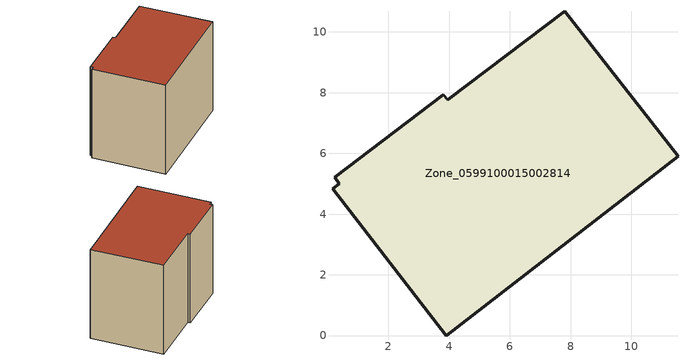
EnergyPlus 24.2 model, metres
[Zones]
Zone_0599100015002814
 floor ground (C_G): 0.38,5 0.23,5.22 3.81,7.93 3.96,7.76 7.8,10.68 11.54,5.9 3.9,0 0.16,4.84 z0.84
 wall outside (C_F): 3.9,0 11.54,5.9 7.8,10.68 3.96,7.76 3.81,7.93 0.23,5.22 0.38,5 0.16,4.84 3.9,0 z0.84:8.96
 roof outside (C_R): 0.38,5 0.16,4.84 3.9,0 11.54,5.9 7.8,10.68 3.96,7.76 3.81,7.93 0.23,5.22 z8.96
[BUILDING]
Pand.0599100015002814: North Axis=0; Terrain=City; Loads Convergence Tolerance Value=0.04; Temperature Convergence Tolerance Value=0.4; Solar Distribution=FullExterior; Maximum Number of Warmup Days=25; Minimum Number of Warmup Days=1
[Site:Location]
Rotterdam.The.Hague.AP_ZH_NLD Design_Conditions: Latitude=51.96; Longitude=4.45; Time Zone=1; Elevation=-4.5
[SITE:GROUNDTEMPERATURE:BUILDINGSURFACE]
18, 18, 18, 18, 18, 18, 18, 18, 18, 18, 18, 18
[MATERIAL] Thermal Absorptance=0.9; Solar Absorptance=0.7; Visible Absorptance=0.7
Name | Roughness | Thickness | Conductivity | Density | Specific Heat
G.TI.1975-1991 | MediumSmooth | 0.15 | 0.288461 | 540 | 1210
F.TI.1975-1991 | Rough | 0.3 | 0.230769 | 1920 | 840
R.TI.1975-1991 | MediumRough | 0.2 | 0.153846 | 1500 | 1000
[CONSTRUCTION]
C_G: G.TI.1975-1991
C_F: F.TI.1975-1991
C_R: R.TI.1975-1991
[ZONE]
Zone_0599100015002814: Type=1; Multiplier=1; Ceiling Height=Autocalculate; Volume=Autocalculate; Floor Area=autocalculate; Part of Total Floor Area=Yes
[ZONEINFILTRATION:DESIGNFLOWRATE]
Infil_Zone_0599100015002814: Zone or ZoneList or Space or SpaceList=Zone_0599100015002814; Schedule=AlwaysOn; Design Flow Rate Calculation Method=Flow/Area; Flow Rate per Floor Area=0.003; Constant Term Coefficient=1; Temperature Term Coefficient=0; Velocity Term Coefficient=0; Velocity Squared Term Coefficient=0
[HVACTEMPLATE:ZONE:IDEALLOADSAIRSYSTEM]
Zone_0599100015002814: Maximum Heating Supply Air Temperature=50; Minimum Cooling Supply Air Temperature=13; Maximum Heating Supply Air Humidity Ratio=0.0156; Minimum Cooling Supply Air Humidity Ratio=0.0077; Heating Limit=NoLimit; Cooling Limit=NoLimit; Dehumidification Control Type=ConstantSensibleHeatRatio; Cooling Sensible Heat Ratio=0.7; Dehumidification Setpoint=60; Humidification Control Type=None; Humidification Setpoint=30; Outdoor Air Method=None; Outdoor Air Flow Rate per Person=0.00944; Outdoor Air Flow Rate per Zone Floor Area=0; Outdoor Air Flow Rate per Zone=0; Demand Controlled Ventilation Type=None; Outdoor Air Economizer Type=NoEconomizer; Heat Recovery Type=None; Sensible Heat Recovery Effectiveness=0.7; Latent Heat Recovery Effectiveness=0.65
[ZONECONTROL:THERMOSTAT]
ThermostatControl_Zone_0599100015002814: Zone or ZoneList=Zone_0599100015002814; Control Type Schedule=DualSetpointControlType; Control 1=Thermostat_Zone_0599100015002814; Temperature Difference Between Cutout And Setpoint=0
[THERMOSTATSETPOINT:DUALSETPOINT]
Thermostat_Zone_0599100015002814: Heating Setpoint Temperature Schedule=HeatingSetpoint_Zone_0599100015002814; Cooling Setpoint Temperature Schedule=CoolingSetpoint_Zone_0599100015002814
[SCHEDULE:COMPACT]
HeatingSetpoint_Zone_0599100015002814: Through: 12/31, For: AllDays, Until: 24:00, 21
CoolingSetpoint_Zone_0599100015002814: Through: 12/31, For: AllDays, Until: 24:00, 24
DualSetpointControlType: Through: 12/31, For: AllDays, Until: 24:00, 4
AlwaysOn: Through: 12/31, For: AllDays, Until: 24:00, 1
